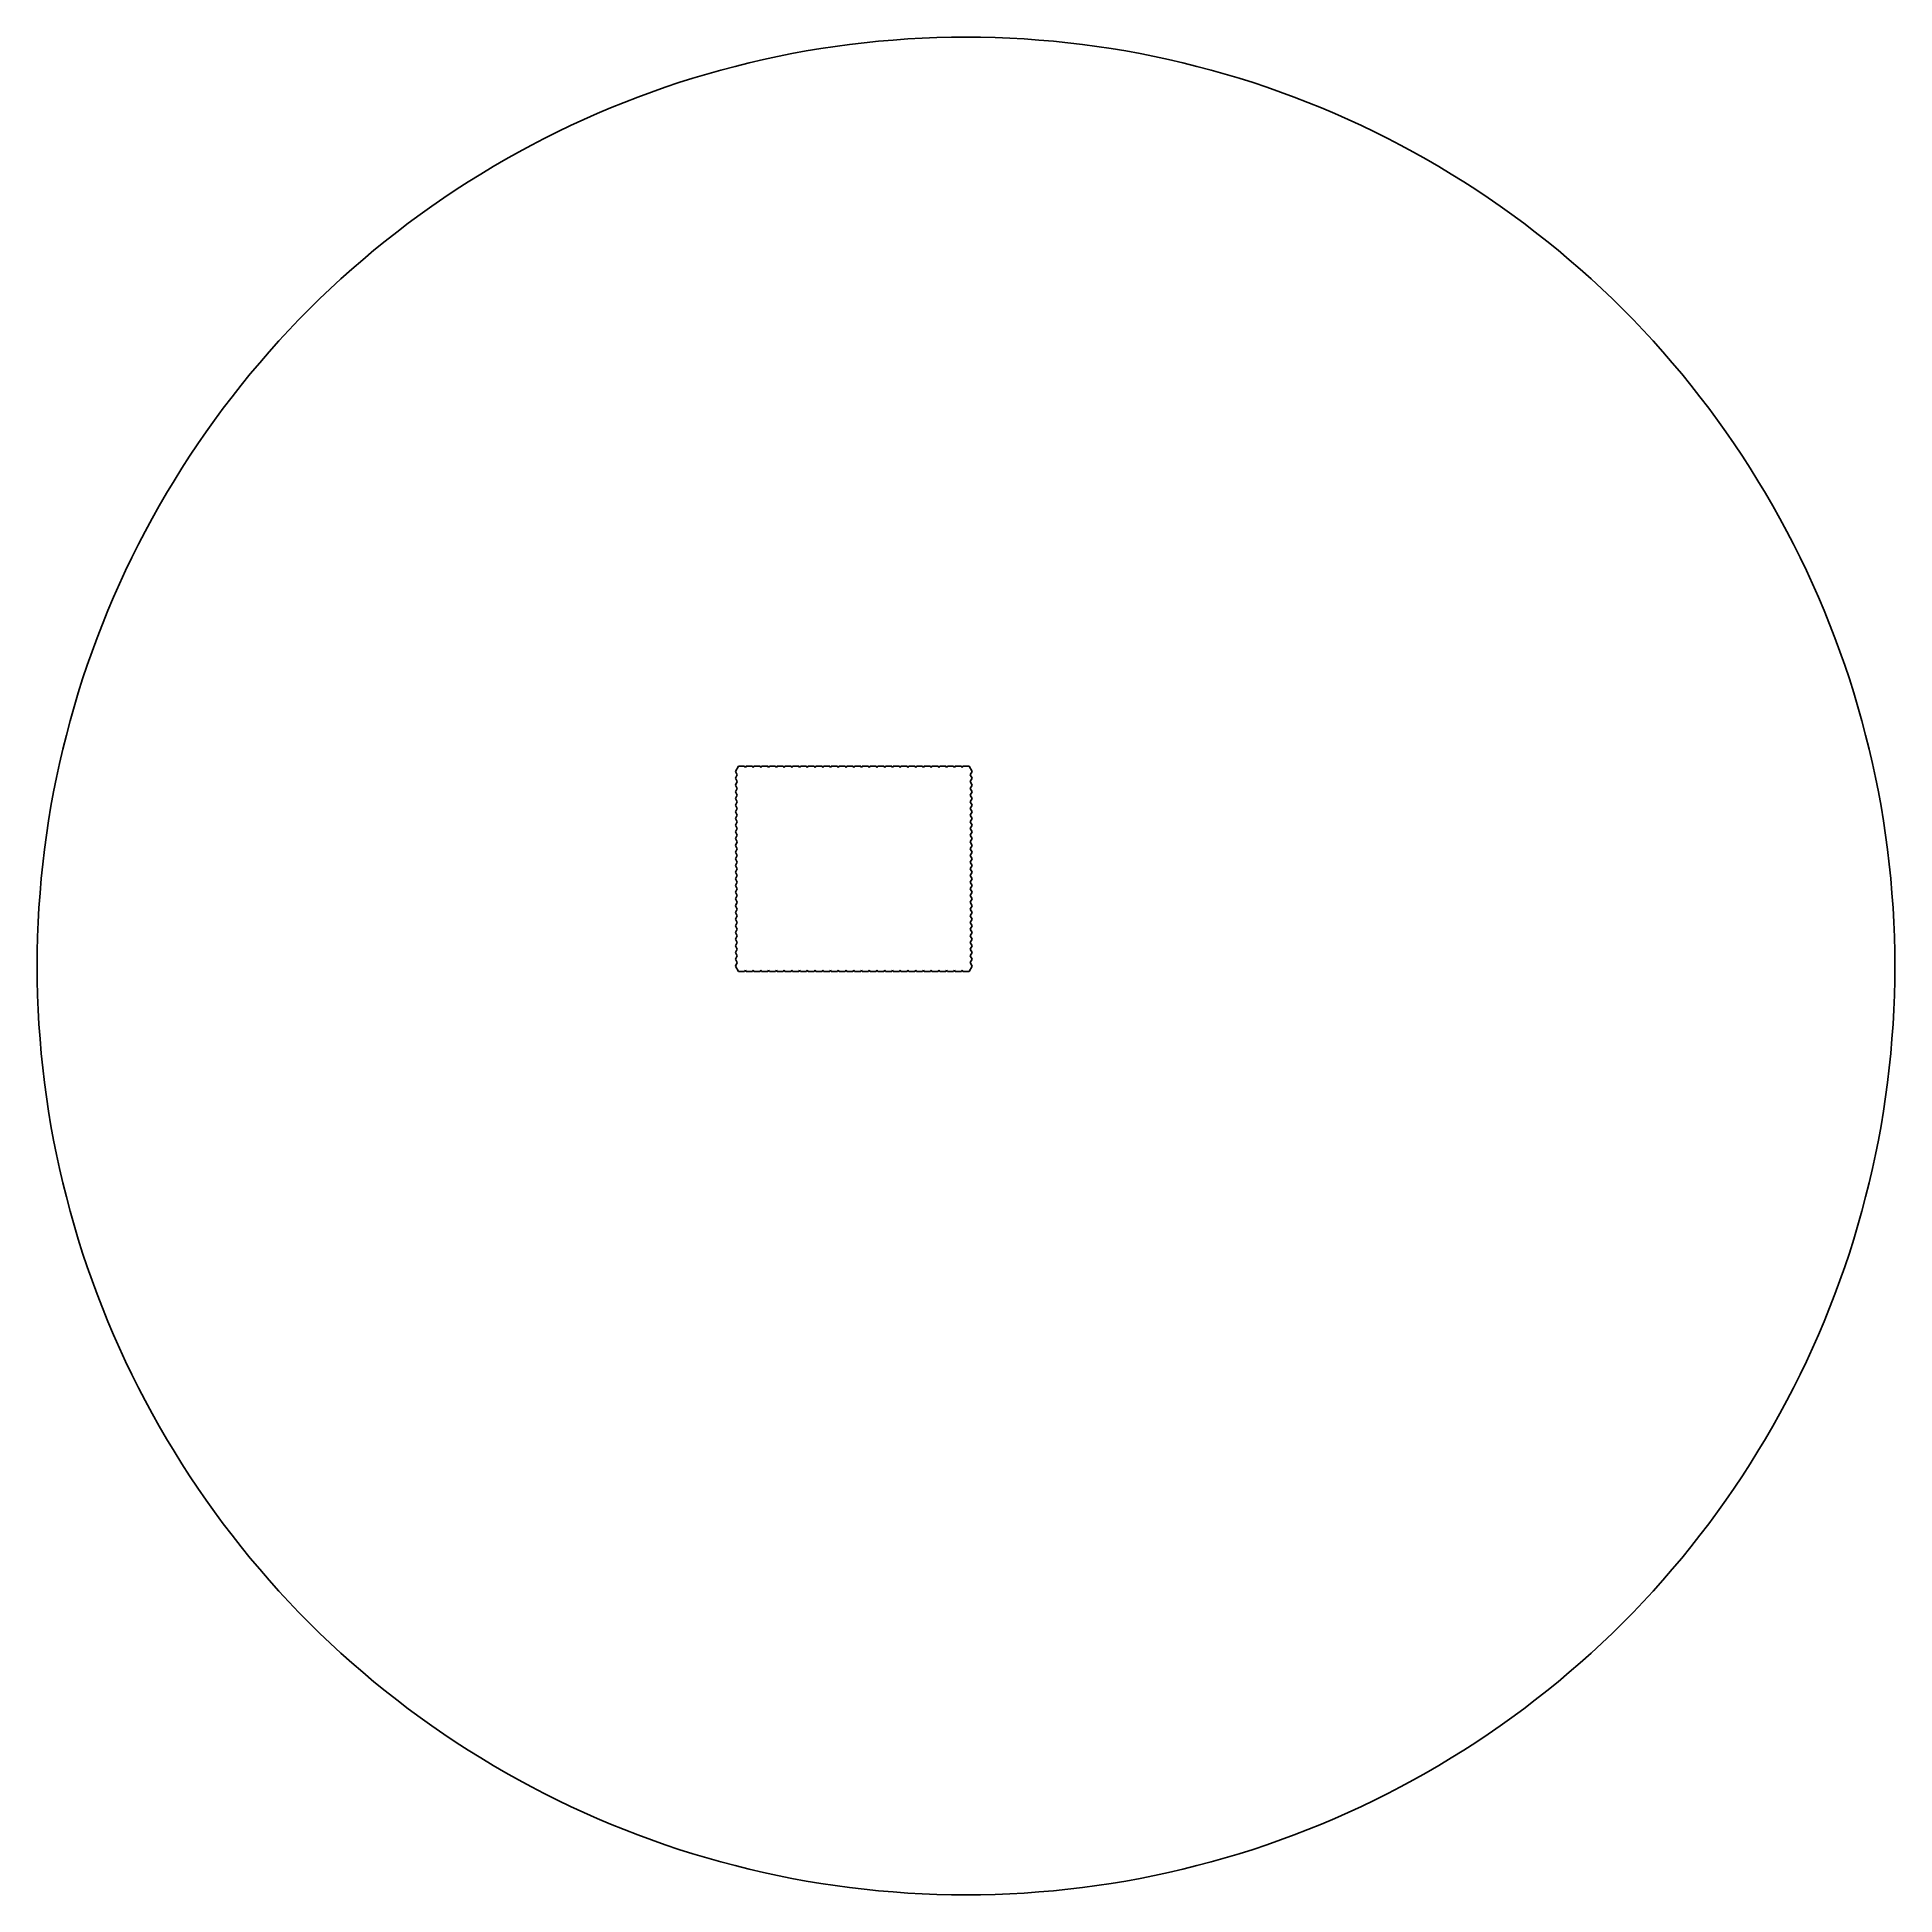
# Model space of a CAD drawing. Header units: metres. Extents: x -3000 to 3000, y -3000 to 3000.
import ezdxf

# ---------------------------------------------------------------- set-up
doc = ezdxf.new("R2010")
doc.units = ezdxf.units.M

msp = doc.modelspace()

# ---------------------------------------------------------------- linework, layer by layer
for p, q in [((0, 3000), (-47.1219, 2999.63)), ((47.1219, 2999.63), (0, 3000)), ((-562.144, 2946.86), (-608.362, 2937.67)), ((-515.787, 2955.33), (-562.144, 2946.86)), ((-469.303, 2963.07), (-515.787, 2955.33)), ((-422.704, 2970.07), (-469.303, 2963.07)), ((-376, 2976.34), (-422.704, 2970.07)), ((-329.203, 2981.88), (-376, 2976.34)), ((-282.325, 2986.69), (-329.203, 2981.88)), ((-235.377, 2990.75), (-282.325, 2986.69)), ((-188.372, 2994.08), (-235.377, 2990.75)), ((-141.319, 2996.67), (-188.372, 2994.08)), ((-94.2323, 2998.52), (-141.319, 2996.67)), ((-47.1219, 2999.63), (-94.2323, 2998.52)), ((94.2323, 2998.52), (47.1219, 2999.63)), ((141.319, 2996.67), (94.2323, 2998.52)), ((188.372, 2994.08), (141.319, 2996.67)), ((235.377, 2990.75), (188.372, 2994.08)), ((282.325, 2986.69), (235.377, 2990.75)), ((329.203, 2981.88), (282.325, 2986.69)), ((376, 2976.34), (329.203, 2981.88)), ((422.704, 2970.07), (376, 2976.34)), ((469.303, 2963.07), (422.704, 2970.07)), ((515.787, 2955.33), (469.303, 2963.07)), ((562.144, 2946.86), (515.787, 2955.33)), ((608.362, 2937.67), (562.144, 2946.86)), ((-836.973, 2880.88), (-882.121, 2867.38)), ((-791.619, 2893.67), (-836.973, 2880.88)), ((-746.07, 2905.75), (-791.619, 2893.67)), ((-700.336, 2917.11), (-746.07, 2905.75)), ((-654.43, 2927.75), (-700.336, 2917.11)), ((-608.362, 2937.67), (-654.43, 2927.75)), ((654.43, 2927.75), (608.362, 2937.67)), ((700.336, 2917.11), (654.43, 2927.75)), ((746.07, 2905.75), (700.336, 2917.11)), ((791.619, 2893.67), (746.07, 2905.75)), ((836.973, 2880.88), (791.619, 2893.67)), ((882.121, 2867.38), (836.973, 2880.88)), ((-1016.21, 2822.64), (-1060.42, 2806.33)), ((-971.752, 2838.26), (-1016.21, 2822.64)), ((-927.051, 2853.17), (-971.752, 2838.26)), ((-882.121, 2867.38), (-927.051, 2853.17)), ((927.051, 2853.17), (882.121, 2867.38)), ((971.752, 2838.26), (927.051, 2853.17)), ((1016.21, 2822.64), (971.752, 2838.26)), ((1060.42, 2806.33), (1016.21, 2822.64)), ((-1148.05, 2771.64), (-1191.44, 2753.26)), ((-1104.37, 2789.33), (-1148.05, 2771.64)), ((-1060.42, 2806.33), (-1104.37, 2789.33)), ((1104.37, 2789.33), (1060.42, 2806.33)), ((1148.05, 2771.64), (1104.37, 2789.33)), ((1191.44, 2753.26), (1148.05, 2771.64)), ((-1277.34, 2714.48), (-1319.82, 2694.08)), ((-1234.54, 2734.21), (-1277.34, 2714.48)), ((-1191.44, 2753.26), (-1234.54, 2734.21)), ((1234.54, 2734.21), (1191.44, 2753.26)), ((1277.34, 2714.48), (1234.54, 2734.21)), ((1319.82, 2694.08), (1277.34, 2714.48)), ((-1403.79, 2651.3), (-1445.26, 2628.92)), ((-1361.97, 2673.02), (-1403.79, 2651.3)), ((-1319.82, 2694.08), (-1361.97, 2673.02)), ((1361.97, 2673.02), (1319.82, 2694.08)), ((1403.79, 2651.3), (1361.97, 2673.02)), ((1445.26, 2628.92), (1403.79, 2651.3)), ((-1527.12, 2582.23), (-1567.5, 2557.92)), ((-1486.38, 2605.89), (-1527.12, 2582.23)), ((-1445.26, 2628.92), (-1486.38, 2605.89)), ((1486.38, 2605.89), (1445.26, 2628.92)), ((1527.12, 2582.23), (1486.38, 2605.89)), ((1567.5, 2557.92), (1527.12, 2582.23)), ((-1607.48, 2532.98), (-1647.07, 2507.42)), ((-1567.5, 2557.92), (-1607.48, 2532.98)), ((1607.48, 2532.98), (1567.5, 2557.92)), ((1647.07, 2507.42), (1607.48, 2532.98)), ((-1686.25, 2481.24), (-1725.02, 2454.45)), ((-1647.07, 2507.42), (-1686.25, 2481.24)), ((1686.25, 2481.24), (1647.07, 2507.42)), ((1725.02, 2454.45), (1686.25, 2481.24)), ((-1763.36, 2427.05), (-1801.26, 2399.05)), ((-1725.02, 2454.45), (-1763.36, 2427.05)), ((1763.36, 2427.05), (1725.02, 2454.45)), ((1801.26, 2399.05), (1763.36, 2427.05)), ((-1875.73, 2341.29), (-1912.27, 2311.54)), ((-1838.72, 2370.47), (-1875.73, 2341.29)), ((-1801.26, 2399.05), (-1838.72, 2370.47)), ((1838.72, 2370.47), (1801.26, 2399.05)), ((1875.73, 2341.29), (1838.72, 2370.47)), ((1912.27, 2311.54), (1875.73, 2341.29)), ((-1948.34, 2281.22), (-1983.94, 2250.33)), ((-1912.27, 2311.54), (-1948.34, 2281.22)), ((1948.34, 2281.22), (1912.27, 2311.54)), ((1983.94, 2250.33), (1948.34, 2281.22)), ((-1983.94, 2250.33), (-2019.04, 2218.89)), ((2019.04, 2218.89), (1983.94, 2250.33)), ((-2053.64, 2186.91), (-2087.74, 2154.38)), ((-2019.04, 2218.89), (-2053.64, 2186.91)), ((2053.64, 2186.91), (2019.04, 2218.89)), ((2087.74, 2154.38), (2053.64, 2186.91)), ((-2121.32, 2121.32), (-2154.38, 2087.74)), ((-2087.74, 2154.38), (-2121.32, 2121.32)), ((2121.32, 2121.32), (2087.74, 2154.38)), ((2154.38, 2087.74), (2121.32, 2121.32)), ((-2186.91, 2053.64), (-2218.89, 2019.04)), ((-2154.38, 2087.74), (-2186.91, 2053.64)), ((2186.91, 2053.64), (2154.38, 2087.74)), ((2218.89, 2019.04), (2186.91, 2053.64)), ((-2250.33, 1983.94), (-2281.22, 1948.34)), ((-2218.89, 2019.04), (-2250.33, 1983.94)), ((2250.33, 1983.94), (2218.89, 2019.04)), ((2281.22, 1948.34), (2250.33, 1983.94)), ((-2281.22, 1948.34), (-2311.54, 1912.27)), ((2311.54, 1912.27), (2281.22, 1948.34)), ((-2341.29, 1875.73), (-2370.47, 1838.72)), ((-2311.54, 1912.27), (-2341.29, 1875.73)), ((2341.29, 1875.73), (2311.54, 1912.27)), ((2370.47, 1838.72), (2341.29, 1875.73)), ((-2399.05, 1801.26), (-2427.05, 1763.36)), ((-2370.47, 1838.72), (-2399.05, 1801.26)), ((2399.05, 1801.26), (2370.47, 1838.72)), ((2427.05, 1763.36), (2399.05, 1801.26)), ((-2427.05, 1763.36), (-2454.45, 1725.02)), ((2454.45, 1725.02), (2427.05, 1763.36)), ((-2481.24, 1686.25), (-2507.42, 1647.07)), ((-2454.45, 1725.02), (-2481.24, 1686.25)), ((2481.24, 1686.25), (2454.45, 1725.02)), ((2507.42, 1647.07), (2481.24, 1686.25)), ((-2507.42, 1647.07), (-2532.98, 1607.48)), ((2532.98, 1607.48), (2507.42, 1647.07)), ((-2557.92, 1567.5), (-2582.23, 1527.12)), ((-2532.98, 1607.48), (-2557.92, 1567.5)), ((2557.92, 1567.5), (2532.98, 1607.48)), ((2582.23, 1527.12), (2557.92, 1567.5)), ((-2582.23, 1527.12), (-2605.89, 1486.38)), ((2605.89, 1486.38), (2582.23, 1527.12)), ((-2628.92, 1445.26), (-2651.3, 1403.79)), ((-2605.89, 1486.38), (-2628.92, 1445.26)), ((2628.92, 1445.26), (2605.89, 1486.38)), ((2651.3, 1403.79), (2628.92, 1445.26)), ((-2651.3, 1403.79), (-2673.02, 1361.97)), ((2673.02, 1361.97), (2651.3, 1403.79)), ((-2673.02, 1361.97), (-2694.08, 1319.82)), ((2694.08, 1319.82), (2673.02, 1361.97)), ((-2714.48, 1277.34), (-2734.21, 1234.54)), ((-2694.08, 1319.82), (-2714.48, 1277.34)), ((2714.48, 1277.34), (2694.08, 1319.82)), ((2734.21, 1234.54), (2714.48, 1277.34)), ((-2734.21, 1234.54), (-2753.26, 1191.44)), ((2753.26, 1191.44), (2734.21, 1234.54)), ((-2771.64, 1148.05), (-2789.33, 1104.37)), ((-2753.26, 1191.44), (-2771.64, 1148.05)), ((2771.64, 1148.05), (2753.26, 1191.44)), ((2789.33, 1104.37), (2771.64, 1148.05)), ((-2789.33, 1104.37), (-2806.33, 1060.42)), ((2806.33, 1060.42), (2789.33, 1104.37)), ((-2806.33, 1060.42), (-2822.64, 1016.21)), ((2822.64, 1016.21), (2806.33, 1060.42)), ((-2838.26, 971.752), (-2853.17, 927.051)), ((-2822.64, 1016.21), (-2838.26, 971.752)), ((2838.26, 971.752), (2822.64, 1016.21)), ((2853.17, 927.051), (2838.26, 971.752)), ((-2853.17, 927.051), (-2867.38, 882.121)), ((2867.38, 882.121), (2853.17, 927.051)), ((-2867.38, 882.121), (-2880.88, 836.973)), ((2880.88, 836.973), (2867.38, 882.121)), ((-2893.67, 791.619), (-2905.75, 746.07)), ((-2880.88, 836.973), (-2893.67, 791.619)), ((2893.67, 791.619), (2880.88, 836.973)), ((2905.75, 746.07), (2893.67, 791.619)), ((-2905.75, 746.07), (-2917.11, 700.336)), ((2917.11, 700.336), (2905.75, 746.07)), ((-2917.11, 700.336), (-2927.75, 654.43)), ((2927.75, 654.43), (2917.11, 700.336)), ((-2937.67, 608.362), (-2946.86, 562.144)), ((-2927.75, 654.43), (-2937.67, 608.362)), ((-745, 627.868), (-735, 645.189)), ((-738.75, 617.043), (-745, 627.868)), ((-745, 606.218), (-738.75, 617.043)), ((-738.75, 595.392), (-745, 606.218)), ((-735, 645.189), (-715, 645.189)), ((-715, 645.189), (-712.5, 640.859)), ((-712.5, 640.859), (-710, 645.189)), ((-710, 645.189), (-690, 645.189)), ((-690, 645.189), (-687.5, 640.859)), ((-687.5, 640.859), (-685, 645.189)), ((-685, 645.189), (-665, 645.189)), ((-665, 645.189), (-662.5, 640.859)), ((-662.5, 640.859), (-660, 645.189)), ((-660, 645.189), (-640, 645.189)), ((-640, 645.189), (-637.5, 640.859)), ((-637.5, 640.859), (-635, 645.189)), ((-635, 645.189), (-615, 645.189)), ((-615, 645.189), (-612.5, 640.859)), ((-612.5, 640.859), (-610, 645.189)), ((-610, 645.189), (-590, 645.189)), ((-590, 645.189), (-587.5, 640.859)), ((-587.5, 640.859), (-585, 645.189)), ((-585, 645.189), (-565, 645.189)), ((-565, 645.189), (-562.5, 640.859)), ((-562.5, 640.859), (-560, 645.189)), ((-560, 645.189), (-540, 645.189)), ((-540, 645.189), (-537.5, 640.859)), ((-537.5, 640.859), (-535, 645.189)), ((-535, 645.189), (-515, 645.189)), ((-515, 645.189), (-512.5, 640.859)), ((-512.5, 640.859), (-510, 645.189)), ((-510, 645.189), (-490, 645.189)), ((-490, 645.189), (-487.5, 640.859)), ((-487.5, 640.859), (-485, 645.189)), ((-485, 645.189), (-465, 645.189)), ((-465, 645.189), (-462.5, 640.859)), ((-462.5, 640.859), (-460, 645.189)), ((-460, 645.189), (-440, 645.189)), ((-440, 645.189), (-437.5, 640.859)), ((-437.5, 640.859), (-435, 645.189)), ((-435, 645.189), (-415, 645.189)), ((-415, 645.189), (-412.5, 640.859)), ((-412.5, 640.859), (-410, 645.189)), ((-410, 645.189), (-390, 645.189)), ((-390, 645.189), (-387.5, 640.859)), ((-387.5, 640.859), (-385, 645.189)), ((-385, 645.189), (-365, 645.189)), ((-365, 645.189), (-362.5, 640.859)), ((-362.5, 640.859), (-360, 645.189)), ((-360, 645.189), (-340, 645.189)), ((-340, 645.189), (-337.5, 640.859)), ((-337.5, 640.859), (-335, 645.189)), ((-335, 645.189), (-315, 645.189)), ((-315, 645.189), (-312.5, 640.859)), ((-312.5, 640.859), (-310, 645.189)), ((-310, 645.189), (-290, 645.189)), ((-290, 645.189), (-287.5, 640.859)), ((-287.5, 640.859), (-285, 645.189)), ((-285, 645.189), (-265, 645.189)), ((-265, 645.189), (-262.5, 640.859)), ((-262.5, 640.859), (-260, 645.189)), ((-260, 645.189), (-240, 645.189)), ((-240, 645.189), (-237.5, 640.859)), ((-237.5, 640.859), (-235, 645.189)), ((-235, 645.189), (-215, 645.189)), ((-215, 645.189), (-212.5, 640.859)), ((-212.5, 640.859), (-210, 645.189)), ((-210, 645.189), (-190, 645.189)), ((-190, 645.189), (-187.5, 640.859)), ((-187.5, 640.859), (-185, 645.189)), ((-185, 645.189), (-165, 645.189)), ((-165, 645.189), (-162.5, 640.859)), ((-162.5, 640.859), (-160, 645.189)), ((-160, 645.189), (-140, 645.189)), ((-140, 645.189), (-137.5, 640.859)), ((-137.5, 640.859), (-135, 645.189)), ((-135, 645.189), (-115, 645.189)), ((-115, 645.189), (-112.5, 640.859)), ((-112.5, 640.859), (-110, 645.189)), ((-110, 645.189), (-90, 645.189)), ((-90, 645.189), (-87.5, 640.859)), ((-87.5, 640.859), (-85, 645.189)), ((-85, 645.189), (-65, 645.189)), ((-65, 645.189), (-62.5, 640.859)), ((-62.5, 640.859), (-60, 645.189)), ((-60, 645.189), (-40, 645.189)), ((-40, 645.189), (-37.5, 640.859)), ((-37.5, 640.859), (-35, 645.189)), ((-35, 645.189), (-15, 645.189)), ((-15, 645.189), (-12.5, 640.859)), ((-12.5, 640.859), (-10, 645.189)), ((-10, 645.189), (10, 645.189)), ((10, 645.189), (20, 627.868)), ((20, 627.868), (13.75, 617.043)), ((13.75, 617.043), (20, 606.218)), ((20, 606.218), (13.75, 595.392)), ((2937.67, 608.362), (2927.75, 654.43)), ((2946.86, 562.144), (2937.67, 608.362)), ((-2946.86, 562.144), (-2955.33, 515.787)), ((-745, 584.567), (-738.75, 595.392)), ((-738.75, 573.742), (-745, 584.567)), ((-745, 562.917), (-738.75, 573.742)), ((-738.75, 552.091), (-745, 562.917)), ((-745, 541.266), (-738.75, 552.091)), ((-738.75, 530.441), (-745, 541.266)), ((13.75, 595.392), (20, 584.567)), ((20, 584.567), (13.75, 573.742)), ((13.75, 573.742), (20, 562.917)), ((20, 562.917), (13.75, 552.091)), ((13.75, 552.091), (20, 541.266)), ((20, 541.266), (13.75, 530.441)), ((2955.33, 515.787), (2946.86, 562.144)), ((-2955.33, 515.787), (-2963.07, 469.303)), ((-745, 519.615), (-738.75, 530.441)), ((-738.75, 508.79), (-745, 519.615)), ((-745, 497.965), (-738.75, 508.79)), ((-738.75, 487.139), (-745, 497.965)), ((-745, 476.314), (-738.75, 487.139)), ((13.75, 530.441), (20, 519.615)), ((20, 519.615), (13.75, 508.79)), ((13.75, 508.79), (20, 497.965)), ((20, 497.965), (13.75, 487.139)), ((13.75, 487.139), (20, 476.314)), ((2963.07, 469.303), (2955.33, 515.787)), ((-2970.07, 422.704), (-2976.34, 376)), ((-2963.07, 469.303), (-2970.07, 422.704)), ((-738.75, 465.489), (-745, 476.314)), ((-745, 454.663), (-738.75, 465.489)), ((-738.75, 443.838), (-745, 454.663)), ((-745, 433.013), (-738.75, 443.838)), ((-738.75, 422.187), (-745, 433.013)), ((-745, 411.362), (-738.75, 422.187)), ((20, 476.314), (13.75, 465.489)), ((13.75, 465.489), (20, 454.663)), ((20, 454.663), (13.75, 443.838)), ((13.75, 443.838), (20, 433.013)), ((20, 433.013), (13.75, 422.187)), ((13.75, 422.187), (20, 411.362)), ((2970.07, 422.704), (2963.07, 469.303)), ((2976.34, 376), (2970.07, 422.704)), ((-2976.34, 376), (-2981.88, 329.203)), ((-738.75, 400.537), (-745, 411.362)), ((-745, 389.711), (-738.75, 400.537)), ((-738.75, 378.886), (-745, 389.711)), ((-745, 368.061), (-738.75, 378.886)), ((-738.75, 357.235), (-745, 368.061)), ((20, 411.362), (13.75, 400.537)), ((13.75, 400.537), (20, 389.711)), ((20, 389.711), (13.75, 378.886)), ((13.75, 378.886), (20, 368.061)), ((20, 368.061), (13.75, 357.235)), ((2981.88, 329.203), (2976.34, 376)), ((-2981.88, 329.203), (-2986.69, 282.325)), ((-745, 346.41), (-738.75, 357.235)), ((-738.75, 335.585), (-745, 346.41)), ((-745, 324.76), (-738.75, 335.585)), ((-738.75, 313.934), (-745, 324.76)), ((-745, 303.109), (-738.75, 313.934)), ((-738.75, 292.284), (-745, 303.109)), ((13.75, 357.235), (20, 346.41)), ((20, 346.41), (13.75, 335.585)), ((13.75, 335.585), (20, 324.76)), ((20, 324.76), (13.75, 313.934)), ((13.75, 313.934), (20, 303.109)), ((20, 303.109), (13.75, 292.284)), ((2986.69, 282.325), (2981.88, 329.203)), ((-2986.69, 282.325), (-2990.75, 235.377)), ((-745, 281.458), (-738.75, 292.284)), ((-738.75, 270.633), (-745, 281.458)), ((-745, 259.808), (-738.75, 270.633)), ((-738.75, 248.982), (-745, 259.808)), ((-745, 238.157), (-738.75, 248.982)), ((13.75, 292.284), (20, 281.458)), ((20, 281.458), (13.75, 270.633)), ((13.75, 270.633), (20, 259.808)), ((20, 259.808), (13.75, 248.982)), ((13.75, 248.982), (20, 238.157)), ((2990.75, 235.377), (2986.69, 282.325)), ((-2994.08, 188.372), (-2996.67, 141.319)), ((-2990.75, 235.377), (-2994.08, 188.372)), ((-738.75, 227.332), (-745, 238.157)), ((-745, 216.506), (-738.75, 227.332)), ((-738.75, 205.681), (-745, 216.506)), ((-745, 194.856), (-738.75, 205.681)), ((-738.75, 184.03), (-745, 194.856)), ((-745, 173.205), (-738.75, 184.03)), ((20, 238.157), (13.75, 227.332)), ((13.75, 227.332), (20, 216.506)), ((20, 216.506), (13.75, 205.681)), ((13.75, 205.681), (20, 194.856)), ((20, 194.856), (13.75, 184.03)), ((13.75, 184.03), (20, 173.205)), ((2994.08, 188.372), (2990.75, 235.377)), ((2996.67, 141.319), (2994.08, 188.372)), ((-2996.67, 141.319), (-2998.52, 94.2323)), ((-738.75, 162.38), (-745, 173.205)), ((-745, 151.554), (-738.75, 162.38)), ((-738.75, 140.729), (-745, 151.554)), ((-745, 129.904), (-738.75, 140.729)), ((-738.75, 119.078), (-745, 129.904)), ((20, 173.205), (13.75, 162.38)), ((13.75, 162.38), (20, 151.554)), ((20, 151.554), (13.75, 140.729)), ((13.75, 140.729), (20, 129.904)), ((20, 129.904), (13.75, 119.078)), ((2998.52, 94.2323), (2996.67, 141.319)), ((-2998.52, 94.2323), (-2999.63, 47.1219)), ((-745, 108.253), (-738.75, 119.078)), ((-738.75, 97.4279), (-745, 108.253)), ((-745, 86.6025), (-738.75, 97.4279)), ((-738.75, 75.7772), (-745, 86.6025)), ((-745, 64.9519), (-738.75, 75.7772)), ((-738.75, 54.1266), (-745, 64.9519)), ((13.75, 119.078), (20, 108.253)), ((20, 108.253), (13.75, 97.4279)), ((13.75, 97.4279), (20, 86.6025)), ((20, 86.6025), (13.75, 75.7772)), ((13.75, 75.7772), (20, 64.9519)), ((20, 64.9519), (13.75, 54.1266)), ((2999.63, 47.1219), (2998.52, 94.2323)), ((-2999.63, 47.1219), (-3000, 0)), ((-3000, 0), (-2999.63, -47.1219)), ((-745, 43.3013), (-738.75, 54.1266)), ((-738.75, 32.476), (-745, 43.3013)), ((-745, 21.6506), (-738.75, 32.476)), ((-738.75, 10.8253), (-745, 21.6506)), ((-745, 0), (-738.75, 10.8253)), ((-735, -17.3205), (-745, 0)), ((20, 0), (10, -17.3205)), ((13.75, 54.1266), (20, 43.3013)), ((20, 43.3013), (13.75, 32.476)), ((13.75, 32.476), (20, 21.6506)), ((20, 21.6506), (13.75, 10.8253)), ((13.75, 10.8253), (20, 0)), ((3000, 0), (2999.63, 47.1219)), ((2999.63, -47.1219), (3000, 0)), ((-2999.63, -47.1219), (-2998.52, -94.2323)), ((-715, -17.3205), (-735, -17.3205)), ((-712.5, -12.9904), (-715, -17.3205)), ((-710, -17.3205), (-712.5, -12.9904)), ((-690, -17.3205), (-710, -17.3205)), ((-687.5, -12.9904), (-690, -17.3205)), ((-685, -17.3205), (-687.5, -12.9904)), ((-665, -17.3205), (-685, -17.3205)), ((-662.5, -12.9904), (-665, -17.3205)), ((-660, -17.3205), (-662.5, -12.9904)), ((-640, -17.3205), (-660, -17.3205)), ((-637.5, -12.9904), (-640, -17.3205)), ((-635, -17.3205), (-637.5, -12.9904)), ((-615, -17.3205), (-635, -17.3205)), ((-612.5, -12.9904), (-615, -17.3205)), ((-610, -17.3205), (-612.5, -12.9904)), ((-590, -17.3205), (-610, -17.3205)), ((-587.5, -12.9904), (-590, -17.3205)), ((-585, -17.3205), (-587.5, -12.9904)), ((-565, -17.3205), (-585, -17.3205)), ((-562.5, -12.9904), (-565, -17.3205)), ((-560, -17.3205), (-562.5, -12.9904)), ((-540, -17.3205), (-560, -17.3205)), ((-537.5, -12.9904), (-540, -17.3205)), ((-535, -17.3205), (-537.5, -12.9904)), ((-515, -17.3205), (-535, -17.3205)), ((-512.5, -12.9904), (-515, -17.3205)), ((-510, -17.3205), (-512.5, -12.9904)), ((-490, -17.3205), (-510, -17.3205)), ((-487.5, -12.9904), (-490, -17.3205)), ((-485, -17.3205), (-487.5, -12.9904)), ((-465, -17.3205), (-485, -17.3205)), ((-462.5, -12.9904), (-465, -17.3205)), ((-460, -17.3205), (-462.5, -12.9904)), ((-440, -17.3205), (-460, -17.3205)), ((-437.5, -12.9904), (-440, -17.3205)), ((-435, -17.3205), (-437.5, -12.9904)), ((-415, -17.3205), (-435, -17.3205)), ((-412.5, -12.9904), (-415, -17.3205)), ((-410, -17.3205), (-412.5, -12.9904)), ((-390, -17.3205), (-410, -17.3205)), ((-387.5, -12.9904), (-390, -17.3205)), ((-385, -17.3205), (-387.5, -12.9904)), ((-365, -17.3205), (-385, -17.3205)), ((-362.5, -12.9904), (-365, -17.3205)), ((-360, -17.3205), (-362.5, -12.9904)), ((-340, -17.3205), (-360, -17.3205)), ((-337.5, -12.9904), (-340, -17.3205)), ((-335, -17.3205), (-337.5, -12.9904)), ((-315, -17.3205), (-335, -17.3205)), ((-312.5, -12.9904), (-315, -17.3205)), ((-310, -17.3205), (-312.5, -12.9904)), ((-290, -17.3205), (-310, -17.3205)), ((-287.5, -12.9904), (-290, -17.3205)), ((-285, -17.3205), (-287.5, -12.9904)), ((-265, -17.3205), (-285, -17.3205)), ((-262.5, -12.9904), (-265, -17.3205)), ((-260, -17.3205), (-262.5, -12.9904)), ((-240, -17.3205), (-260, -17.3205)), ((-237.5, -12.9904), (-240, -17.3205)), ((-235, -17.3205), (-237.5, -12.9904)), ((-215, -17.3205), (-235, -17.3205)), ((-212.5, -12.9904), (-215, -17.3205)), ((-210, -17.3205), (-212.5, -12.9904)), ((-190, -17.3205), (-210, -17.3205)), ((-187.5, -12.9904), (-190, -17.3205)), ((-185, -17.3205), (-187.5, -12.9904)), ((-165, -17.3205), (-185, -17.3205)), ((-162.5, -12.9904), (-165, -17.3205)), ((-160, -17.3205), (-162.5, -12.9904)), ((-140, -17.3205), (-160, -17.3205)), ((-137.5, -12.9904), (-140, -17.3205)), ((-135, -17.3205), (-137.5, -12.9904)), ((-115, -17.3205), (-135, -17.3205)), ((-112.5, -12.9904), (-115, -17.3205)), ((-110, -17.3205), (-112.5, -12.9904)), ((-90, -17.3205), (-110, -17.3205)), ((-87.5, -12.9904), (-90, -17.3205)), ((-85, -17.3205), (-87.5, -12.9904)), ((-65, -17.3205), (-85, -17.3205)), ((-62.5, -12.9904), (-65, -17.3205)), ((-60, -17.3205), (-62.5, -12.9904)), ((-40, -17.3205), (-60, -17.3205)), ((-37.5, -12.9904), (-40, -17.3205)), ((-35, -17.3205), (-37.5, -12.9904)), ((-15, -17.3205), (-35, -17.3205)), ((-12.5, -12.9904), (-15, -17.3205)), ((-10, -17.3205), (-12.5, -12.9904)), ((10, -17.3205), (-10, -17.3205)), ((2998.52, -94.2323), (2999.63, -47.1219)), ((-2998.52, -94.2323), (-2996.67, -141.319)), ((2996.67, -141.319), (2998.52, -94.2323)), ((-2996.67, -141.319), (-2994.08, -188.372)), ((2994.08, -188.372), (2996.67, -141.319)), ((-2994.08, -188.372), (-2990.75, -235.377)), ((-2990.75, -235.377), (-2986.69, -282.325)), ((2986.69, -282.325), (2990.75, -235.377)), ((2990.75, -235.377), (2994.08, -188.372)), ((-2986.69, -282.325), (-2981.88, -329.203)), ((2981.88, -329.203), (2986.69, -282.325)), ((-2981.88, -329.203), (-2976.34, -376)), ((2976.34, -376), (2981.88, -329.203)), ((-2976.34, -376), (-2970.07, -422.704)), ((2970.07, -422.704), (2976.34, -376)), ((-2970.07, -422.704), (-2963.07, -469.303)), ((-2963.07, -469.303), (-2955.33, -515.787)), ((2955.33, -515.787), (2963.07, -469.303)), ((2963.07, -469.303), (2970.07, -422.704)), ((-2955.33, -515.787), (-2946.86, -562.144)), ((2946.86, -562.144), (2955.33, -515.787)), ((-2946.86, -562.144), (-2937.67, -608.362)), ((2937.67, -608.362), (2946.86, -562.144)), ((-2937.67, -608.362), (-2927.75, -654.43)), ((-2927.75, -654.43), (-2917.11, -700.336)), ((2917.11, -700.336), (2927.75, -654.43)), ((2927.75, -654.43), (2937.67, -608.362)), ((-2917.11, -700.336), (-2905.75, -746.07)), ((2905.75, -746.07), (2917.11, -700.336)), ((-2905.75, -746.07), (-2893.67, -791.619)), ((2893.67, -791.619), (2905.75, -746.07)), ((-2893.67, -791.619), (-2880.88, -836.973)), ((-2880.88, -836.973), (-2867.38, -882.121)), ((2867.38, -882.121), (2880.88, -836.973)), ((2880.88, -836.973), (2893.67, -791.619)), ((-2867.38, -882.121), (-2853.17, -927.051)), ((2853.17, -927.051), (2867.38, -882.121)), ((-2853.17, -927.051), (-2838.26, -971.752)), ((2838.26, -971.752), (2853.17, -927.051)), ((-2838.26, -971.752), (-2822.64, -1016.21)), ((-2822.64, -1016.21), (-2806.33, -1060.42)), ((2806.33, -1060.42), (2822.64, -1016.21)), ((2822.64, -1016.21), (2838.26, -971.752)), ((-2806.33, -1060.42), (-2789.33, -1104.37)), ((2789.33, -1104.37), (2806.33, -1060.42)), ((-2789.33, -1104.37), (-2771.64, -1148.05)), ((2771.64, -1148.05), (2789.33, -1104.37)), ((-2771.64, -1148.05), (-2753.26, -1191.44)), ((-2753.26, -1191.44), (-2734.21, -1234.54)), ((2734.21, -1234.54), (2753.26, -1191.44)), ((2753.26, -1191.44), (2771.64, -1148.05)), ((-2734.21, -1234.54), (-2714.48, -1277.34)), ((2714.48, -1277.34), (2734.21, -1234.54)), ((-2714.48, -1277.34), (-2694.08, -1319.82)), ((-2694.08, -1319.82), (-2673.02, -1361.97)), ((2673.02, -1361.97), (2694.08, -1319.82)), ((2694.08, -1319.82), (2714.48, -1277.34)), ((-2673.02, -1361.97), (-2651.3, -1403.79)), ((2651.3, -1403.79), (2673.02, -1361.97)), ((-2651.3, -1403.79), (-2628.92, -1445.26)), ((2628.92, -1445.26), (2651.3, -1403.79)), ((-2628.92, -1445.26), (-2605.89, -1486.38)), ((-2605.89, -1486.38), (-2582.23, -1527.12)), ((2582.23, -1527.12), (2605.89, -1486.38)), ((2605.89, -1486.38), (2628.92, -1445.26)), ((-2582.23, -1527.12), (-2557.92, -1567.5)), ((2557.92, -1567.5), (2582.23, -1527.12)), ((-2557.92, -1567.5), (-2532.98, -1607.48)), ((-2532.98, -1607.48), (-2507.42, -1647.07)), ((2507.42, -1647.07), (2532.98, -1607.48)), ((2532.98, -1607.48), (2557.92, -1567.5)), ((-2507.42, -1647.07), (-2481.24, -1686.25)), ((2481.24, -1686.25), (2507.42, -1647.07)), ((-2481.24, -1686.25), (-2454.45, -1725.02)), ((-2454.45, -1725.02), (-2427.05, -1763.36)), ((2427.05, -1763.36), (2454.45, -1725.02)), ((2454.45, -1725.02), (2481.24, -1686.25)), ((-2427.05, -1763.36), (-2399.05, -1801.26)), ((2399.05, -1801.26), (2427.05, -1763.36)), ((-2399.05, -1801.26), (-2370.47, -1838.72)), ((-2370.47, -1838.72), (-2341.29, -1875.73)), ((2341.29, -1875.73), (2370.47, -1838.72)), ((2370.47, -1838.72), (2399.05, -1801.26)), ((-2341.29, -1875.73), (-2311.54, -1912.27)), ((-2311.54, -1912.27), (-2281.22, -1948.34)), ((2281.22, -1948.34), (2311.54, -1912.27)), ((2311.54, -1912.27), (2341.29, -1875.73)), ((-2281.22, -1948.34), (-2250.33, -1983.94)), ((2250.33, -1983.94), (2281.22, -1948.34)), ((-2250.33, -1983.94), (-2218.89, -2019.04)), ((-2218.89, -2019.04), (-2186.91, -2053.64)), ((2186.91, -2053.64), (2218.89, -2019.04)), ((2218.89, -2019.04), (2250.33, -1983.94)), ((-2186.91, -2053.64), (-2154.38, -2087.74)), ((-2154.38, -2087.74), (-2121.32, -2121.32)), ((2121.32, -2121.32), (2154.38, -2087.74)), ((2154.38, -2087.74), (2186.91, -2053.64)), ((-2121.32, -2121.32), (-2087.74, -2154.38)), ((-2087.74, -2154.38), (-2053.64, -2186.91)), ((2053.64, -2186.91), (2087.74, -2154.38)), ((2087.74, -2154.38), (2121.32, -2121.32)), ((-2053.64, -2186.91), (-2019.04, -2218.89)), ((-2019.04, -2218.89), (-1983.94, -2250.33)), ((1983.94, -2250.33), (2019.04, -2218.89)), ((2019.04, -2218.89), (2053.64, -2186.91)), ((-1983.94, -2250.33), (-1948.34, -2281.22)), ((1948.34, -2281.22), (1983.94, -2250.33)), ((-1948.34, -2281.22), (-1912.27, -2311.54)), ((-1912.27, -2311.54), (-1875.73, -2341.29)), ((1875.73, -2341.29), (1912.27, -2311.54)), ((1912.27, -2311.54), (1948.34, -2281.22)), ((-1875.73, -2341.29), (-1838.72, -2370.47)), ((-1838.72, -2370.47), (-1801.26, -2399.05)), ((-1801.26, -2399.05), (-1763.36, -2427.05)), ((1763.36, -2427.05), (1801.26, -2399.05)), ((1801.26, -2399.05), (1838.72, -2370.47)), ((1838.72, -2370.47), (1875.73, -2341.29)), ((-1763.36, -2427.05), (-1725.02, -2454.45)), ((-1725.02, -2454.45), (-1686.25, -2481.24)), ((1686.25, -2481.24), (1725.02, -2454.45)), ((1725.02, -2454.45), (1763.36, -2427.05)), ((-1686.25, -2481.24), (-1647.07, -2507.42)), ((-1647.07, -2507.42), (-1607.48, -2532.98)), ((1607.48, -2532.98), (1647.07, -2507.42)), ((1647.07, -2507.42), (1686.25, -2481.24)), ((-1607.48, -2532.98), (-1567.5, -2557.92)), ((-1567.5, -2557.92), (-1527.12, -2582.23)), ((1527.12, -2582.23), (1567.5, -2557.92)), ((1567.5, -2557.92), (1607.48, -2532.98)), ((-1527.12, -2582.23), (-1486.38, -2605.89)), ((-1486.38, -2605.89), (-1445.26, -2628.92)), ((-1445.26, -2628.92), (-1403.79, -2651.3)), ((1403.79, -2651.3), (1445.26, -2628.92)), ((1445.26, -2628.92), (1486.38, -2605.89)), ((1486.38, -2605.89), (1527.12, -2582.23)), ((-1403.79, -2651.3), (-1361.97, -2673.02)), ((-1361.97, -2673.02), (-1319.82, -2694.08)), ((-1319.82, -2694.08), (-1277.34, -2714.48)), ((1277.34, -2714.48), (1319.82, -2694.08)), ((1319.82, -2694.08), (1361.97, -2673.02)), ((1361.97, -2673.02), (1403.79, -2651.3)), ((-1277.34, -2714.48), (-1234.54, -2734.21)), ((-1234.54, -2734.21), (-1191.44, -2753.26)), ((-1191.44, -2753.26), (-1148.05, -2771.64)), ((1148.05, -2771.64), (1191.44, -2753.26)), ((1191.44, -2753.26), (1234.54, -2734.21)), ((1234.54, -2734.21), (1277.34, -2714.48)), ((-1148.05, -2771.64), (-1104.37, -2789.33)), ((-1104.37, -2789.33), (-1060.42, -2806.33)), ((-1060.42, -2806.33), (-1016.21, -2822.64)), ((1016.21, -2822.64), (1060.42, -2806.33)), ((1060.42, -2806.33), (1104.37, -2789.33)), ((1104.37, -2789.33), (1148.05, -2771.64)), ((-1016.21, -2822.64), (-971.752, -2838.26)), ((-971.752, -2838.26), (-927.051, -2853.17)), ((-927.051, -2853.17), (-882.121, -2867.38)), ((-882.121, -2867.38), (-836.973, -2880.88)), ((836.973, -2880.88), (882.121, -2867.38)), ((882.121, -2867.38), (927.051, -2853.17)), ((927.051, -2853.17), (971.752, -2838.26)), ((971.752, -2838.26), (1016.21, -2822.64)), ((-836.973, -2880.88), (-791.619, -2893.67)), ((-791.619, -2893.67), (-746.07, -2905.75)), ((-746.07, -2905.75), (-700.336, -2917.11)), ((-700.336, -2917.11), (-654.43, -2927.75)), ((-654.43, -2927.75), (-608.362, -2937.67)), ((-608.362, -2937.67), (-562.144, -2946.86)), ((562.144, -2946.86), (608.362, -2937.67)), ((608.362, -2937.67), (654.43, -2927.75)), ((654.43, -2927.75), (700.336, -2917.11)), ((700.336, -2917.11), (746.07, -2905.75)), ((746.07, -2905.75), (791.619, -2893.67)), ((791.619, -2893.67), (836.973, -2880.88)), ((-562.144, -2946.86), (-515.787, -2955.33)), ((-515.787, -2955.33), (-469.303, -2963.07)), ((-469.303, -2963.07), (-422.704, -2970.07)), ((-422.704, -2970.07), (-376, -2976.34)), ((-376, -2976.34), (-329.203, -2981.88)), ((-329.203, -2981.88), (-282.325, -2986.69)), ((-282.325, -2986.69), (-235.377, -2990.75)), ((-235.377, -2990.75), (-188.372, -2994.08)), ((-188.372, -2994.08), (-141.319, -2996.67)), ((-141.319, -2996.67), (-94.2323, -2998.52)), ((-94.2323, -2998.52), (-47.1219, -2999.63)), ((-47.1219, -2999.63), (0, -3000)), ((0, -3000), (47.1219, -2999.63)), ((47.1219, -2999.63), (94.2323, -2998.52)), ((94.2323, -2998.52), (141.319, -2996.67)), ((141.319, -2996.67), (188.372, -2994.08)), ((188.372, -2994.08), (235.377, -2990.75)), ((235.377, -2990.75), (282.325, -2986.69)), ((282.325, -2986.69), (329.203, -2981.88)), ((329.203, -2981.88), (376, -2976.34)), ((376, -2976.34), (422.704, -2970.07)), ((422.704, -2970.07), (469.303, -2963.07)), ((469.303, -2963.07), (515.787, -2955.33)), ((515.787, -2955.33), (562.144, -2946.86))]:
    msp.add_line(p, q)

doc.saveas('drawing.dxf')
